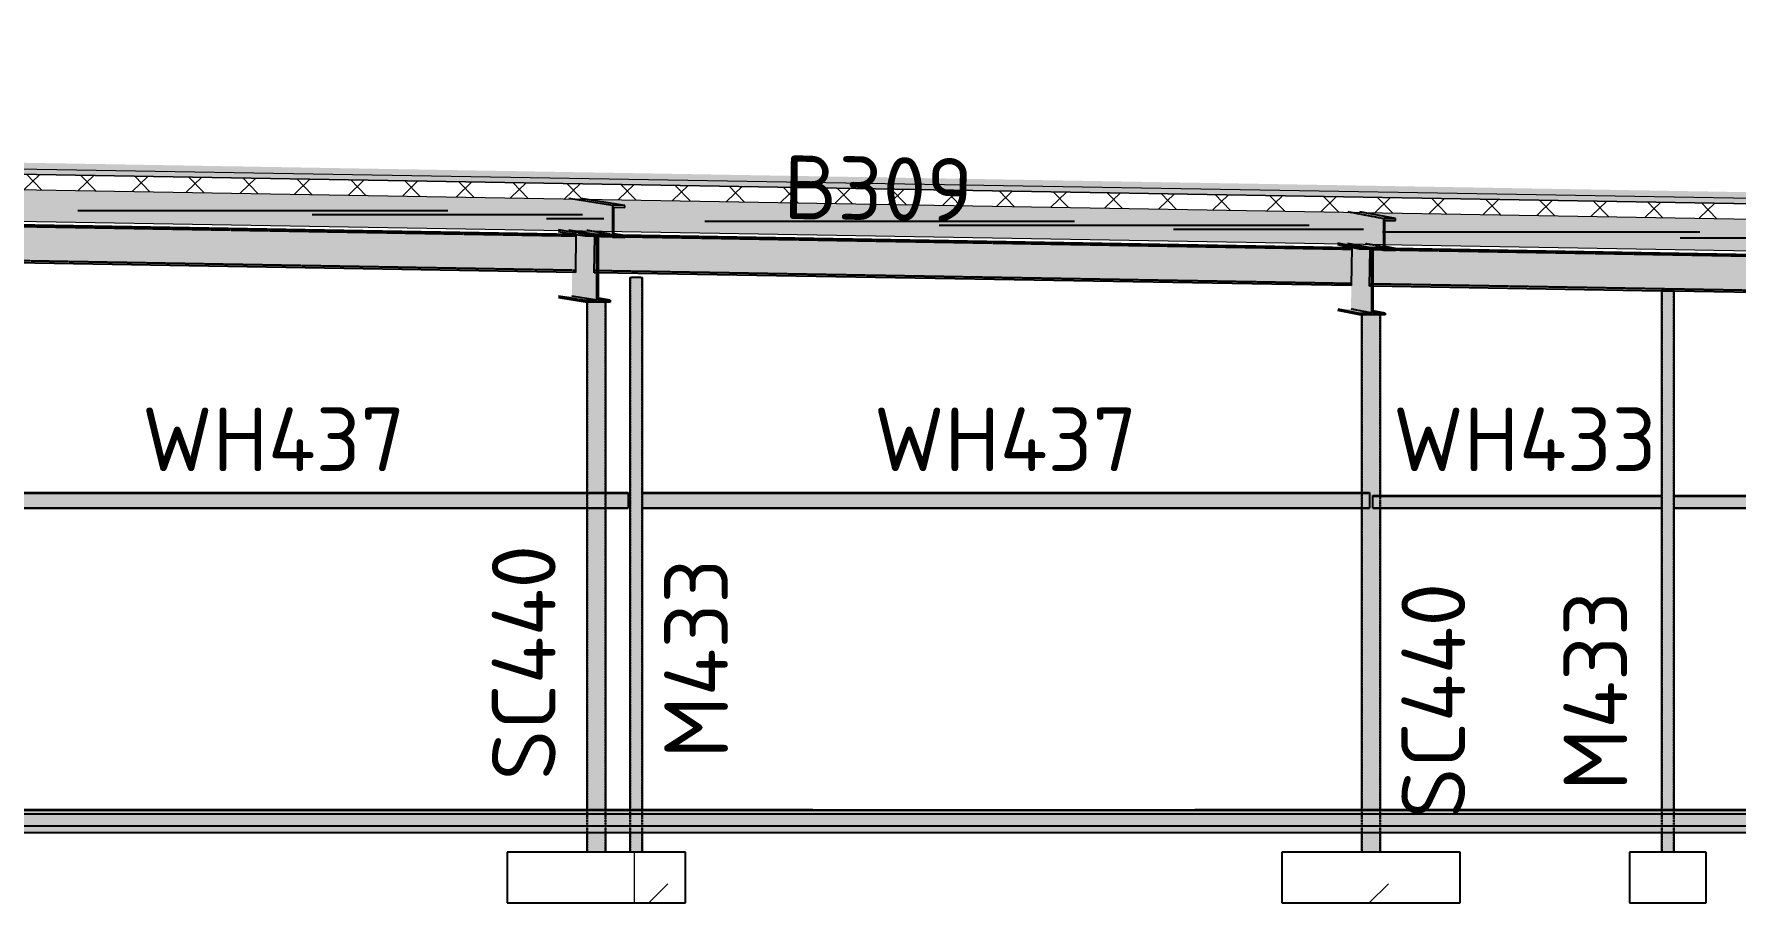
# Model space of a CAD drawing. Header units: millimetres. Extents: x 632 to 524205, y -3890 to 20851.
# Drawn here: x 484592 to 497954, y 4500 to 11326 of the extents above; entities that cross this region are included whole.
import ezdxf

# ---------------------------------------------------------------- set-up
doc = ezdxf.new("R2010")
doc.units = ezdxf.units.MM
for name, pattern in [('Dash', [7, 5, -2]), ('Hidden Double', [7, 5, -2]), ('Hidden Half', [3, 2, -1])]:
    doc.linetypes.add(name, pattern=pattern)
for name, color, linetype, lineweight in [('A-230-H-FLOOR', 190, 'Continuous', 13), ('A-230-M_FLOOR', 192, 'Continuous', 13), ('A-230-MH_FLOOR', 190, 'Hidden Double', 13), ('A-270-M_ROOF', 132, 'Continuous', 13), ('S-160-M_FOUND', 171, 'Continuous', 13), ('S-280-A_COLUMN', 171, 'Continuous', 18), ('S-280-A_STRUCT_FRAME', 2, 'Continuous', 18), ('S-280-M_COLUMN', 52, 'Continuous', 13), ('S-280-M_STRUCT_FRAME', 12, 'Continuous', 13), ('S-280-MH_COLUMN', 52, 'Hidden Half', 13), ('Z-230-A_LEVEL', 51, 'Continuous', 13)]:
    doc.layers.add(name, color=color, linetype=linetype, lineweight=lineweight)
doc.styles.add('ISOCPEUR_2', font='isocpeur.ttf', dxfattribs={"height": 500})
pattern_1 = [(45, (471304.7, 0), (-1414.214, 0), [750, -3000]), (45, (472304.7, 1000), (-1414.214, 0), [750, -3000]), (45, (473304.7, -300), (-1414.214, 0), [250, -2000]), (90, (473304.7, 500), (-500, 500), [500, -2000]), (315, (473304.7, 1000), (0, 2828.43), [500, -3000]), (0, (472304.7, 1000), (2000, 2000), [300, -1000]), (0, (469804.7, 2000), (2000, 2000), [300, -2000])]

# ---------------------------------------------------------------- blocks, each defined once
blk = doc.blocks.new('25021-APA-ZZ-ZZ-M3-AR-000001_V3_rvt-5-S6_501-SECTION 6B')
at = {"layer": 'A-270-M_ROOF', "lineweight": 5, "transparency": 33554432}
for color, points in [(9, [(-2298922, 9609), (-2299266, 9665), (-2396617, 11326), (-2396273, 11270), (-2300735, 9640)]), (10, [(-2298922, 9569), (-2299266, 9624), (-2396617, 11286), (-2396273, 11230), (-2300735, 9600)])]:
    blk.add_hatch(color=color, dxfattribs=at).paths.add_polyline_path(points)
at = {"layer": 'A-270-M_ROOF', "transparency": 33554432}
blk.add_hatch(color=9, dxfattribs=at).paths.add_polyline_path([(-2298922, 9569), (-2298922, 9609), (-2396272, 11270), (-2396272, 11230), (-2300735, 9600)])
at = {"layer": 'A-270-M_ROOF', "lineweight": 5}
h = blk.add_hatch(dxfattribs=at)
h.set_pattern_fill('FP_23', angle=135, style=0, pattern_type=2)
h.set_pattern_definition([(44.022, (-2350522.92, 5e-07), (-208.4804, 215.7219), []), (134.0225, (-2350522.92, 5e-07), (-215.7202, -208.4822), [])])
h.paths.add_polyline_path([(-2298922, 9449), (-2298922, 9569), (-2396272, 11230), (-2396272, 11110), (-2385919, 10933), (-2385919, 10938), (-2385823, 10936), (-2385792, 10931), (-2375342, 10753), (-2375342, 10757), (-2375247, 10756), (-2375216, 10751), (-2364766, 10572), (-2364766, 10577), (-2364671, 10575), (-2364640, 10570), (-2354190, 10392), (-2354190, 10396), (-2354095, 10395), (-2354063, 10390), (-2343614, 10211), (-2343614, 10216), (-2343518, 10214), (-2343487, 10209), (-2333037, 10031), (-2333037, 10036), (-2332942, 10034), (-2332911, 10029), (-2326920, 9927), (-2326920, 9931), (-2326826, 9930), (-2326797, 9925), (-2300735, 9480)])
at = {"layer": 'A-270-M_ROOF', "lineweight": 5, "transparency": 33554432}
h = blk.add_hatch(color=254, dxfattribs=at)
h.paths.add_polyline_path([(-2298922, 9199), (-2298922, 9449), (-2320900, 9824), (-2320688, 9772), (-2320688, 9757), (-2320772, 9757), (-2320772, 9571), (-2315326, 9478), (-2315326, 9727), (-2315235, 9726), (-2315076, 9674), (-2315076, 9659), (-2315159, 9659), (-2315159, 9476), (-2307126, 9339), (-2307126, 9585), (-2307035, 9584), (-2306876, 9532), (-2306876, 9517), (-2306959, 9517), (-2306959, 9336), (-2303074, 9269), (-2303074, 9511), (-2302983, 9510), (-2302733, 9457), (-2302733, 9442), (-2302817, 9442), (-2302816, 9265), (-2300735, 9229)])
h.paths.add_polyline_path([(-2320999, 9576), (-2320999, 9826), (-2326797, 9925), (-2326546, 9876), (-2326546, 9861), (-2326631, 9861), (-2326631, 9671), (-2321015, 9576)])
h.paths.add_polyline_path([(-2326998, 9678), (-2326998, 9682), (-2326920, 9682), (-2326920, 9927), (-2332911, 10029), (-2332598, 9978), (-2332598, 9963), (-2332685, 9963), (-2332685, 9775), (-2327193, 9681)])
h.paths.add_polyline_path([(-2333118, 9782), (-2333118, 9787), (-2333037, 9787), (-2333037, 10031), (-2343487, 10209), (-2343174, 10159), (-2343174, 10144), (-2343261, 10144), (-2343261, 9955), (-2333328, 9786)])
h.paths.add_polyline_path([(-2343694, 9962), (-2343694, 9967), (-2343614, 9967), (-2343614, 10211), (-2354063, 10390), (-2353750, 10339), (-2353750, 10324), (-2353837, 10324), (-2353837, 10136), (-2343898, 9966)])
h.paths.add_polyline_path([(-2354270, 10143), (-2354270, 10147), (-2354190, 10147), (-2354190, 10392), (-2364640, 10570), (-2364327, 10520), (-2364327, 10505), (-2364413, 10505), (-2364413, 10316), (-2354466, 10146)])
h.paths.add_polyline_path([(-2364846, 10323), (-2364846, 10328), (-2364766, 10328), (-2364766, 10572), (-2375216, 10751), (-2374903, 10700), (-2374903, 10685), (-2374990, 10685), (-2374990, 10496), (-2365032, 10327)])
h.paths.add_polyline_path([(-2375423, 10504), (-2375423, 10508), (-2375342, 10508), (-2375342, 10753), (-2385792, 10931), (-2385479, 10881), (-2385479, 10866), (-2385566, 10866), (-2385566, 10677), (-2375439, 10504)])
h.paths.add_polyline_path([(-2385975, 10684), (-2385975, 10688), (-2385919, 10688), (-2385919, 10933), (-2396272, 11110), (-2396272, 11096), (-2396055, 11061), (-2396055, 11046), (-2396142, 11046), (-2396142, 10857), (-2386193, 10688)])
at = {"layer": 'A-270-M_ROOF', "color": 253, "lineweight": 5}
for p, q in [((-2299265, 9615), (-2396272, 11270)), ((-2298922, 9569), (-2396272, 11230)), ((-2396272, 11230), (-2298922, 9569)), ((-2396272, 11110), (-2298976, 9450)), ((-2396272, 10860), (-2298976, 9199))]:
    blk.add_line(p, q, dxfattribs=at)
blk = doc.blocks.new('NRP_Framing-Steel-SHS - WH433 - 100x100x5_0SHS-4145556-S6_501-SECTION 6B')
at = {"layer": 'S-280-M_STRUCT_FRAME', "linetype": 'Dash', "lineweight": 25}
blk.add_hatch(color=256, dxfattribs=at).paths.add_polyline_path([(-2325636, 7600), (-2324459, 7600), (-2324459, 7700), (-2326726, 7700), (-2326726, 7600)])
at = {"layer": 'S-280-M_STRUCT_FRAME', "lineweight": 25}
for p, q in [((-2326726, 7600), (-2326726, 7700)), ((-2326726, 7700), (-2324459, 7700)), ((-2324459, 7700), (-2324459, 7600)), ((-2326726, 7600), (-2324459, 7600))]:
    blk.add_line(p, q, dxfattribs=at)
at = {"layer": 'S-280-M_STRUCT_FRAME', "linetype": 'Dash', "lineweight": 25}
for p, q in [((-2326726, 7695), (-2324459, 7695)), ((-2326726, 7605), (-2324459, 7605))]:
    blk.add_line(p, q, dxfattribs=at)
blk = doc.blocks.new('NRP_Framing-Steel-SHS - WH437 - 125x125x5_0SHS-4145524-S6_501-SECTION 6B')
at = {"layer": 'S-280-M_STRUCT_FRAME', "linetype": 'Dash', "lineweight": 25}
blk.add_hatch(color=256, dxfattribs=at).paths.add_polyline_path([(-2332640, 7600), (-2332572, 7600), (-2332572, 7725), (-2338073, 7725), (-2338073, 7600), (-2333418, 7600)])
at = {"layer": 'S-280-M_STRUCT_FRAME', "lineweight": 25}
for p, q in [((-2338073, 7600), (-2338073, 7725)), ((-2338073, 7725), (-2332572, 7725)), ((-2332572, 7725), (-2332572, 7600)), ((-2338073, 7600), (-2332572, 7600))]:
    blk.add_line(p, q, dxfattribs=at)
at = {"layer": 'S-280-M_STRUCT_FRAME', "linetype": 'Dash', "lineweight": 25}
for p, q in [((-2338073, 7720), (-2332572, 7720)), ((-2338073, 7605), (-2332572, 7605))]:
    blk.add_line(p, q, dxfattribs=at)
blk = doc.blocks.new('NRP_Framing-Steel-SHS - WH437 - 125x125x5_0SHS-4145559-S6_501-SECTION 6B')
at = {"layer": 'S-280-M_STRUCT_FRAME', "linetype": 'Dash', "lineweight": 25}
blk.add_hatch(color=256, dxfattribs=at).paths.add_polyline_path([(-2326752, 7600), (-2326752, 7725), (-2332458, 7725), (-2332458, 7600), (-2327193, 7600)])
at = {"layer": 'S-280-M_STRUCT_FRAME', "lineweight": 25}
for p, q in [((-2332458, 7600), (-2332458, 7725)), ((-2332458, 7725), (-2326752, 7725)), ((-2326752, 7725), (-2326752, 7600)), ((-2332458, 7600), (-2326752, 7600))]:
    blk.add_line(p, q, dxfattribs=at)
at = {"layer": 'S-280-M_STRUCT_FRAME', "linetype": 'Dash', "lineweight": 25}
for p, q in [((-2332458, 7720), (-2326752, 7720)), ((-2332458, 7605), (-2326752, 7605))]:
    blk.add_line(p, q, dxfattribs=at)
blk = doc.blocks.new('NRP_Framing-Steel-SHS - WH433 - 100x100x5_0SHS-4145682-S6_501-SECTION 6B')
at = {"layer": 'S-280-M_STRUCT_FRAME', "linetype": 'Dash', "lineweight": 25}
blk.add_hatch(color=256, dxfattribs=at).paths.add_polyline_path([(-2320967, 7600), (-2320855, 7600), (-2320855, 7700), (-2324358, 7700), (-2324358, 7600), (-2322524, 7600)])
at = {"layer": 'S-280-M_STRUCT_FRAME', "lineweight": 25}
for p, q in [((-2324358, 7600), (-2324358, 7700)), ((-2324358, 7700), (-2320855, 7700)), ((-2320855, 7700), (-2320855, 7600)), ((-2324358, 7600), (-2320855, 7600))]:
    blk.add_line(p, q, dxfattribs=at)
at = {"layer": 'S-280-M_STRUCT_FRAME', "linetype": 'Dash', "lineweight": 25}
for p, q in [((-2324358, 7695), (-2320855, 7695)), ((-2324358, 7605), (-2320855, 7605))]:
    blk.add_line(p, q, dxfattribs=at)
blk = doc.blocks.new('NRP_Framing-Steel-Purlin C - P946 - EC250-24-4009121-S6_501-SECTION 6B')
at = {"layer": 'S-280-M_STRUCT_FRAME', "color": 1, "lineweight": 25}
blk.add_line((-2332761, 9874), (-2333213, 9874), dxfattribs=at)
blk.add_line((-2332761, 9874), (-2333213, 9874), dxfattribs=at)
blk = doc.blocks.new('NRP_Framing-Steel-Purlin C - P946 - EC250-24-4009123-S6_501-SECTION 6B')
at = {"layer": 'S-280-M_STRUCT_FRAME', "color": 1, "lineweight": 25}
blk.add_line((-2333988, 9937), (-2336892, 9937), dxfattribs=at)
blk.add_line((-2333988, 9937), (-2336892, 9937), dxfattribs=at)
blk = doc.blocks.new('NRP_Framing-Steel-Purlin C - P946 - EC250-24-4001373-S6_501-SECTION 6B')
at = {"layer": 'S-280-M_STRUCT_FRAME', "color": 1, "lineweight": 25}
blk.add_line((-2321407, 9722), (-2324312, 9722), dxfattribs=at)
blk.add_line((-2321407, 9722), (-2324312, 9722), dxfattribs=at)
blk = doc.blocks.new('NRP_Framing-Steel-Purlin Z - P914 - EZ250-15-4003919-S6_501-SECTION 6B')
at = {"layer": 'S-280-M_STRUCT_FRAME', "color": 150, "lineweight": 25}
blk.add_line((-2329066, 9853), (-2331970, 9853), dxfattribs=at)
blk = doc.blocks.new('NRP_Framing-Steel-Purlin C - P946 - EC250-24-4004702-S6_501-SECTION 6B')
at = {"layer": 'S-280-M_STRUCT_FRAME', "color": 1, "lineweight": 25}
blk.add_line((-2327226, 9821), (-2330130, 9821), dxfattribs=at)
blk.add_line((-2327226, 9821), (-2330130, 9821), dxfattribs=at)
blk = doc.blocks.new('NRP_Framing-Steel-Purlin C - P946 - EC250-24-4004698-S6_501-SECTION 6B')
at = {"layer": 'S-280-M_STRUCT_FRAME', "color": 1, "lineweight": 25}
blk.add_line((-2326797, 9790), (-2328289, 9790), dxfattribs=at)
blk.add_line((-2326797, 9790), (-2328289, 9790), dxfattribs=at)
blk = doc.blocks.new('NRP_Column-Steel-SHS - SC440 - 150x150x5_0SHS-3895939-S6_501-SECTION 6B')
at = {"layer": 'S-280-MH_COLUMN', "lineweight": 25}
for p, q in [((-2332891, 7725), (-2332891, 9223)), ((-2332751, 9223), (-2332751, 7725)), ((-2332891, 7599), (-2332891, 7725)), ((-2332751, 7725), (-2332751, 7599)), ((-2332891, 5235), (-2332891, 7599)), ((-2332751, 7599), (-2332751, 5235)), ((-2332891, 5050), (-2332891, 5235)), ((-2332751, 5235), (-2332751, 5050)), ((-2332891, 4900), (-2332891, 5050)), ((-2332751, 5050), (-2332751, 4900))]:
    blk.add_line(p, q, dxfattribs=at)
blk = doc.blocks.new('NRP_Column-Steel-SHS - SC440 - 150x150x5_0SHS-4146195-S6_501-SECTION 6B')
at = {"layer": 'S-280-MH_COLUMN', "lineweight": 25}
for p, q in [((-2326809, 7725), (-2326809, 9120)), ((-2326669, 9120), (-2326669, 7700)), ((-2326809, 7599), (-2326809, 7725)), ((-2326669, 7700), (-2326669, 7599)), ((-2326809, 5235), (-2326809, 7599)), ((-2326669, 7599), (-2326669, 5235)), ((-2326809, 5050), (-2326809, 5235)), ((-2326669, 5235), (-2326669, 5050)), ((-2326809, 4900), (-2326809, 5050)), ((-2326669, 5050), (-2326669, 4900))]:
    blk.add_line(p, q, dxfattribs=at)
blk = doc.blocks.new('NRP_Framing-Steel-PFC - OR308 - 250PFC-4004673-S6_501-SECTION 6B')
at = {"layer": 'S-280-M_STRUCT_FRAME', "linetype": 'Dash', "lineweight": 25}
for points in [[(-2332598, 9978), (-2332942, 10034), (-2333037, 10036), (-2332693, 9980)], [(-2332693, 9730), (-2332693, 9980), (-2333037, 10036), (-2333037, 9785), (-2332741, 9737)], [(-2332598, 9728), (-2332598, 9743), (-2332685, 9745), (-2332685, 9965), (-2332598, 9963), (-2332598, 9978), (-2332693, 9980), (-2332693, 9730), (-2332640, 9729)], [(-2332598, 9743), (-2332685, 9757), (-2332685, 9745), (-2332640, 9744)]]:
    blk.add_hatch(color=256, dxfattribs=at).paths.add_polyline_path(points)
at = {"layer": 'S-280-M_STRUCT_FRAME', "lineweight": 25}
for p, q in [((-2333037, 10036), (-2332693, 9980)), ((-2332598, 9978), (-2332942, 10034)), ((-2332598, 9978), (-2332693, 9980)), ((-2332693, 9980), (-2332693, 9730)), ((-2332685, 9745), (-2332685, 9965)), ((-2332685, 9965), (-2332598, 9963)), ((-2332598, 9963), (-2332598, 9978)), ((-2332856, 9756), (-2333037, 9785)), ((-2332598, 9743), (-2332685, 9757)), ((-2332693, 9730), (-2332838, 9753)), ((-2332693, 9730), (-2332598, 9728)), ((-2332598, 9743), (-2332685, 9745)), ((-2332598, 9728), (-2332598, 9743))]:
    blk.add_line(p, q, dxfattribs=at)
at = {"layer": 'S-280-M_STRUCT_FRAME', "linetype": 'Dash', "lineweight": 25}
blk.add_line((-2332838, 9753), (-2332856, 9756), dxfattribs=at)
blk = doc.blocks.new('NRP_Framing-Steel-PFC - B309 - 300PFC-V75-S6_501-SECTION 6B')
at = {"layer": 'S-280-M_STRUCT_FRAME', "linetype": 'Dash', "lineweight": 25}
h = blk.add_hatch(color=256, dxfattribs=at)
h.paths.add_polyline_path([(-2332986, 9453), (-2332981, 9753), (-2343206, 9929), (-2343174, 9924), (-2343174, 9909), (-2343269, 9910), (-2343317, 9918), (-2343382, 9918), (-2343382, 9632), (-2333029, 9454)])
h.paths.add_polyline_path([(-2343407, 9632), (-2343409, 9910), (-2343413, 9632)])
at = {"layer": 'S-280-M_STRUCT_FRAME', "lineweight": 25}
for p, q in [((-2343413, 9632), (-2343408, 9918)), ((-2343206, 9929), (-2332981, 9753)), ((-2343407, 9632), (-2343413, 9632)), ((-2338075, 9541), (-2343382, 9632)), ((-2332981, 9753), (-2332986, 9453)), ((-2332986, 9453), (-2338073, 9541))]:
    blk.add_line(p, q, dxfattribs=at)
at = {"layer": 'S-280-M_STRUCT_FRAME', "linetype": 'Dash', "lineweight": 25}
for p, q in [((-2343382, 9916), (-2343409, 9916)), ((-2343408, 9918), (-2343408, 9932)), ((-2343408, 9932), (-2343206, 9929)), ((-2343294, 9914), (-2343382, 9916)), ((-2343174, 9912), (-2343294, 9914)), ((-2332981, 9737), (-2343174, 9912)), ((-2343407, 9648), (-2343413, 9648)), ((-2343382, 9648), (-2343407, 9648)), ((-2343382, 9632), (-2343407, 9632)), ((-2332986, 9469), (-2343382, 9648)), ((-2338074, 9541), (-2338075, 9541))]:
    blk.add_line(p, q, dxfattribs=at)
blk = doc.blocks.new('NRP_Framing-Steel-PFC - B309 - 300PFC-3907521-S6_501-SECTION 6B')
at = {"layer": 'S-280-M_STRUCT_FRAME', "linetype": 'Dash', "lineweight": 25}
h = blk.add_hatch(color=256, dxfattribs=at)
h.paths.add_polyline_path([(-2326894, 9349), (-2326889, 9649), (-2332607, 9745), (-2332598, 9743), (-2332598, 9728), (-2332693, 9730), (-2332741, 9737), (-2332806, 9737), (-2332806, 9450), (-2326911, 9349)])
h.paths.add_polyline_path([(-2332831, 9451), (-2332833, 9730), (-2332837, 9451)])
at = {"layer": 'S-280-M_STRUCT_FRAME', "lineweight": 25}
for p, q in [((-2332837, 9451), (-2332833, 9737)), ((-2332622, 9747), (-2326889, 9649)), ((-2326889, 9649), (-2326894, 9349)), ((-2332831, 9451), (-2332837, 9451)), ((-2326894, 9349), (-2332806, 9450))]:
    blk.add_line(p, q, dxfattribs=at)
at = {"layer": 'S-280-M_STRUCT_FRAME', "linetype": 'Dash', "lineweight": 25}
for p, q in [((-2332833, 9737), (-2332832, 9751)), ((-2332806, 9734), (-2332833, 9735)), ((-2332832, 9751), (-2332623, 9747)), ((-2332711, 9733), (-2332806, 9734)), ((-2332598, 9731), (-2332711, 9733)), ((-2326889, 9633), (-2332598, 9731)), ((-2332831, 9467), (-2332837, 9467)), ((-2332806, 9466), (-2332831, 9467)), ((-2332806, 9450), (-2332831, 9451)), ((-2326894, 9365), (-2332806, 9466))]:
    blk.add_line(p, q, dxfattribs=at)
blk = doc.blocks.new('NRP_Framing-Steel-PFC - B309 - 300PFC-3900300-S6_501-SECTION 6B')
at = {"layer": 'S-280-M_STRUCT_FRAME', "linetype": 'Dash', "lineweight": 25}
h = blk.add_hatch(color=256, dxfattribs=at)
h.paths.add_polyline_path([(-2320999, 9248), (-2320994, 9548), (-2326546, 9641), (-2326546, 9626), (-2326639, 9627), (-2326639, 9627), (-2326688, 9636), (-2326724, 9636), (-2326724, 9346), (-2324459, 9307), (-2324457, 9312), (-2324359, 9312), (-2324359, 9305), (-2321065, 9249)])
h.paths.add_polyline_path([(-2326747, 9346), (-2326747, 9627), (-2326752, 9346)])
at = {"layer": 'S-280-M_STRUCT_FRAME', "lineweight": 25}
for p, q in [((-2326752, 9346), (-2326747, 9634)), ((-2326558, 9643), (-2320994, 9548)), ((-2320994, 9548), (-2320999, 9248)), ((-2326747, 9346), (-2326752, 9346)), ((-2324459, 9307), (-2326724, 9346)), ((-2320999, 9248), (-2324359, 9305))]:
    blk.add_line(p, q, dxfattribs=at)
at = {"layer": 'S-280-M_STRUCT_FRAME', "linetype": 'Dash', "lineweight": 25}
for p, q in [((-2326747, 9634), (-2326747, 9646)), ((-2326747, 9646), (-2326558, 9643)), ((-2326724, 9630), (-2326747, 9630)), ((-2326648, 9629), (-2326724, 9630)), ((-2326546, 9627), (-2326647, 9629)), ((-2320994, 9532), (-2326546, 9627)), ((-2326747, 9362), (-2326752, 9362)), ((-2326724, 9362), (-2326747, 9362)), ((-2320999, 9264), (-2326724, 9362)), ((-2326724, 9346), (-2326747, 9346)), ((-2324359, 9305), (-2324459, 9307))]:
    blk.add_line(p, q, dxfattribs=at)
blk = doc.blocks.new('NRP_Column-Steel-SHS - M433 - 100x100x5_0SHS-3910236-S6_501-SECTION 6B')
at = {"layer": 'S-280-MH_COLUMN', "lineweight": 25}
for p, q in [((-2332554, 5235), (-2332554, 9412)), ((-2332464, 9412), (-2332464, 5235)), ((-2332554, 5050), (-2332554, 5235)), ((-2332464, 5235), (-2332464, 5050)), ((-2332554, 4900), (-2332554, 5050)), ((-2332464, 5050), (-2332464, 4900))]:
    blk.add_line(p, q, dxfattribs=at)
blk = doc.blocks.new('NRP_Column-Steel-SHS - M433 - 100x100x5_0SHS-3910260-S6_501-SECTION 6B')
at = {"layer": 'S-280-MH_COLUMN', "lineweight": 25}
for p, q in [((-2324454, 5235), (-2324454, 9312)), ((-2324364, 9312), (-2324364, 5235)), ((-2324454, 5050), (-2324454, 5235)), ((-2324364, 5235), (-2324364, 5050)), ((-2324454, 4900), (-2324454, 5050)), ((-2324364, 5050), (-2324364, 4900))]:
    blk.add_line(p, q, dxfattribs=at)
blk = doc.blocks.new('NRP_Framing-Steel-Purlin C - P946 - EC250-24-4009122-S6_501-SECTION 6B')
at = {"layer": 'S-280-M_STRUCT_FRAME', "color": 1, "lineweight": 25}
blk.add_line((-2332943, 9905), (-2335052, 9905), dxfattribs=at)
blk.add_line((-2332943, 9905), (-2335052, 9905), dxfattribs=at)
at = {"layer": 'S-280-M_STRUCT_FRAME', "color": 1, "linetype": 'Dash', "lineweight": 25}
blk.add_line((-2332929, 9905), (-2332943, 9905), dxfattribs=at)
blk.add_line((-2332929, 9905), (-2332943, 9905), dxfattribs=at)
blk = doc.blocks.new('NRP_Framing-Steel-Purlin Z - P914 - EZ250-15-4145933-S6_501-SECTION 6B')
at = {"layer": 'S-280-M_STRUCT_FRAME', "color": 150, "linetype": 'Dash', "lineweight": 25}
blk.add_line((-2326631, 9769), (-2326649, 9769), dxfattribs=at)
at = {"layer": 'S-280-M_STRUCT_FRAME', "color": 150, "lineweight": 25}
blk.add_line((-2324158, 9769), (-2326631, 9769), dxfattribs=at)

msp = doc.modelspace()

# ---------------------------------------------------------------- hatches: boundary and pattern name
at = {"layer": 'A-230-H-FLOOR'}
h = msp.add_hatch(dxfattribs=at)
h.set_pattern_fill('FP_25', color=256, style=0, pattern_type=2)
h.set_pattern_definition([(50, (471304.7, 0), (728.7365, -63.756), [76.2, -838.2]), (355, (471304.7, 0), (-140.972, 764.228), [60.96, -670.56]), (100.451, (471365.4, -5.3), (587.77, 700.467), [64.76, -712.36]), (46.184, (471304.7, 203.2), (1084.316, -168.171), [114.3, -1257.3]), (96.636, (471395, 189.2), (949.61, 989.71), [97.14, -1068.54]), (351.184, (471304.7, 203.2), (949.62, 989.701), [91.44, -1005.84]), (21, (471406.3, 152.4), (606.458, -409.0606), [76.2, -838.2]), (326, (471406.3, 152.4), (247.208, 736.753), [60.96, -670.56]), (71.451, (471456.8, 118.3), (853.668, 327.6855), [64.76, -712.36]), (37.5, (471304.68, 0), (12.3547, 338.2201), [6.706, -655.726, 6.706, -674.014, -673.1]), (37.5, (471304.68, 0), (12.3547, 338.2201), [-1343.152, 6.706, -666.394]), (7.5, (471304.68, 0), (267.2789, 400.7221), [6.706, -381.406, 6.706, -640.486, -256.54]), (7.5, (471304.68, 0), (267.2789, 400.7221), [-1035.304, 6.706, -249.834]), (327.5, (471078.1, 0), (542.3633, -22.9153), [6.706, -247.294, 6.706, -785.774, -1051.56]), (327.5, (471078.1, 0), (542.3633, -22.9153), [-1046.48, 6.706, -1044.854]), (317.5, (470976.5, 0), (592.517, 101.707), [6.706, -323.494, 6.706, -519.582, -746.76]), (317.5, (470976.5, 0), (592.517, 101.707), [-856.488, 6.706, -740.054])])
h.paths.add_polyline_path([(518394, 5050), (519275, 5052), (519368, 5054), (519581, 5054), (524205, 5074), (524205, 5194), (518394, 5170), (514167, 5170), (512847, 5227), (435999, 5227), (425500, 5233), (425478, 5230), (424600, 5214), (424600, 5094), (425500, 5113), (437051, 5107), (512847, 5107), (514167, 5050), (517980, 5050)])
at = {"layer": 'A-230-H-FLOOR', "lineweight": 5}
msp.add_hatch(color=256, dxfattribs=at).paths.add_polyline_path([(443276, 5227), (512847, 5227), (512847, 5232), (510489, 5232), (510489, 5235), (493706, 5235), (493706, 5232), (490706, 5232), (490706, 5235), (474667, 5235), (474667, 5232), (471667, 5232), (471667, 5235), (454912, 5235), (454912, 5232), (453212, 5232), (453212, 5235), (428272, 5233), (437051, 5227)])
at = {"layer": 'A-230-M_FLOOR', "lineweight": 5}
h = msp.add_hatch(color=256, dxfattribs=at)
h.paths.add_polyline_path([(493079, 5050), (514167, 5050), (512847, 5107), (435999, 5107), (425496, 5112), (425496, 5050), (489966, 5050)])
h.paths.add_polyline_path([(514347, 5170), (519070, 5170), (519070, 5200), (513655, 5200), (514167, 5178)])
at = {"layer": 'S-160-M_FOUND'}
h = msp.add_hatch(dxfattribs=at)
h.set_pattern_fill('FP_24', color=256, style=0, pattern_type=2)
h.set_pattern_definition(pattern_1)
h.paths.add_polyline_path([(488306, 4500), (489706, 4500), (489706, 4900), (488306, 4900)])
h = msp.add_hatch(dxfattribs=at)
h.set_pattern_fill('FP_24', color=256, style=0, pattern_type=2)
h.set_pattern_definition(pattern_1)
h.paths.add_polyline_path([(495788, 4500), (495788, 4900), (494388, 4900), (494388, 4500)])
h = msp.add_hatch(dxfattribs=at)
h.set_pattern_fill('FP_24', color=256, style=0, pattern_type=2)
h.set_pattern_definition(pattern_1)
h.paths.add_polyline_path([(497719, 4500), (497719, 4900), (497119, 4900), (497119, 4500)])
at = {"layer": 'S-280-M_COLUMN', "lineweight": 5}
h = msp.add_hatch(color=256, dxfattribs=at)
h.paths.add_polyline_path([(489269, 4900), (489282, 4900), (489281, 5050), (489269, 5050)])
h.paths.add_polyline_path([(489275, 5235), (489282, 5235), (489282, 9412), (489269, 9412), (489271, 5235), (489275, 5235)])
h = msp.add_hatch(color=256, dxfattribs=at)
h.paths.add_polyline_path([(489357, 4900), (489357, 5050), (489282, 5050), (489282, 4900)])
h.paths.add_polyline_path([(489282, 5235), (489357, 5235), (489357, 9412), (489282, 9412), (489282, 5399)])
h = msp.add_hatch(color=256, dxfattribs=at)
h.paths.add_polyline_path([(489367, 4900), (489369, 4900), (489367, 5050), (489357, 5050), (489357, 4900), (489363, 4900)])
h.paths.add_polyline_path([(489363, 5235), (489369, 5235), (489367, 9412), (489357, 9412), (489357, 5235), (489362, 5235)])
h = msp.add_hatch(color=256, dxfattribs=at)
h.paths.add_polyline_path([(488931, 4900), (488944, 4900), (488944, 5050), (488931, 5050)])
h.paths.add_polyline_path([(488937, 5235), (488944, 5235), (488944, 7600), (488931, 7599), (488933, 5235)])
h.paths.add_polyline_path([(488938, 7725), (488944, 7725), (488944, 9223), (488931, 9223), (488933, 7725), (488935, 7725)])
h = msp.add_hatch(color=256, dxfattribs=at)
h.paths.add_polyline_path([(489069, 4900), (489069, 5050), (488944, 5050), (488944, 4900)])
h.paths.add_polyline_path([(488944, 5235), (489069, 5235), (489069, 7600), (488944, 7599), (488944, 5399)])
h.paths.add_polyline_path([(488944, 7725), (489069, 7725), (489069, 9223), (488944, 9223), (488944, 8700)])
h = msp.add_hatch(color=256, dxfattribs=at)
h.paths.add_polyline_path([(489080, 4900), (489081, 4900), (489080, 5050), (489069, 5050), (489069, 4900), (489075, 4900)])
h.paths.add_polyline_path([(489081, 5235), (489081, 5235), (489080, 7600), (489069, 7599), (489069, 5235), (489080, 5235)])
h.paths.add_polyline_path([(489075, 7725), (489081, 7725), (489080, 9223), (489069, 9223), (489071, 7725)])
h = msp.add_hatch(color=256, dxfattribs=at)
h.paths.add_polyline_path([(497375, 4900), (497382, 4900), (497381, 5050), (497369, 5050), (497371, 4900)])
h.paths.add_polyline_path([(497382, 5235), (497382, 9312), (497369, 9312), (497371, 5235), (497381, 5235)])
h = msp.add_hatch(color=256, dxfattribs=at)
h.paths.add_polyline_path([(497382, 4900), (497457, 4900), (497457, 5050), (497382, 5050)])
h.paths.add_polyline_path([(497382, 5235), (497457, 5235), (497457, 9312), (497382, 9312), (497382, 7599)])
h = msp.add_hatch(color=256, dxfattribs=at)
h.paths.add_polyline_path([(497469, 4900), (497467, 5050), (497457, 5050), (497457, 4900), (497467, 4900)])
h.paths.add_polyline_path([(497457, 5235), (497469, 5235), (497467, 9312), (497457, 9312), (497457, 7599)])
h = msp.add_hatch(color=256, dxfattribs=at)
h.paths.add_polyline_path([(495015, 4900), (495026, 4900), (495026, 5050), (495013, 5050), (495013, 4900)])
h.paths.add_polyline_path([(495015, 5235), (495026, 5235), (495026, 7600), (495013, 7599), (495015, 5235)])
h.paths.add_polyline_path([(495020, 7725), (495026, 7725), (495026, 9120), (495013, 9120), (495015, 7725), (495017, 7725)])
h = msp.add_hatch(color=256, dxfattribs=at)
h.paths.add_polyline_path([(495026, 4900), (495151, 4900), (495151, 5050), (495026, 5050)])
h.paths.add_polyline_path([(495026, 5235), (495151, 5235), (495151, 7600), (495102, 7600), (495102, 7700), (495151, 7700), (495151, 9120), (495026, 9120), (495026, 7725), (495075, 7725), (495075, 7600), (495026, 7599)])
h = msp.add_hatch(color=256, dxfattribs=at)
h.paths.add_polyline_path([(495162, 4900), (495163, 4900), (495162, 5050), (495151, 5050), (495151, 4900), (495157, 4900)])
h.paths.add_polyline_path([(495161, 5235), (495163, 5235), (495162, 7600), (495151, 7599), (495151, 5235), (495157, 5235)])
h.paths.add_polyline_path([(495151, 7700), (495163, 7700), (495162, 9120), (495151, 9120), (495151, 8700)])
at = {"layer": 'S-280-M_STRUCT_FRAME', "lineweight": 5}
for points in [[(495282, 9876), (495002, 9930), (494908, 9931), (495188, 9877)], [(495188, 9627), (495188, 9877), (494908, 9931), (494908, 9681), (495072, 9650)], [(488918, 9753), (488990, 9753), (488790, 9785), (488710, 9787), (488885, 9758)], [(488918, 9737), (488918, 9753), (488710, 9786), (488710, 9771), (488817, 9754), (488847, 9753), (488847, 9749), (488918, 9737), (488918, 9737)], [(489012, 9235), (489012, 9737), (488997, 9737), (488997, 9451), (488990, 9451), (488995, 9737), (488906, 9739), (488847, 9749), (488842, 9453), (488815, 9453), (488815, 9267), (488920, 9250)], [(494999, 9636), (494999, 9650), (494829, 9682), (494829, 9669), (494938, 9648)], [(495072, 9650), (494908, 9681), (494835, 9681), (495001, 9650)], [(495282, 9641), (495197, 9657), (495197, 9642)], [(488918, 9235), (489012, 9235), (488809, 9267), (488710, 9268), (488826, 9250)], [(488918, 9219), (488918, 9235), (488710, 9268), (488710, 9253), (488918, 9219), (488918, 9219)], [(489116, 9235), (489022, 9250), (489022, 9235)], [(494999, 9121), (494999, 9134), (494829, 9166), (494829, 9153), (494930, 9134)], [(495001, 9134), (495095, 9134), (494933, 9165), (494837, 9165), (494999, 9134)], [(495104, 9134), (495200, 9134), (495104, 9152)]]:
    msp.add_hatch(color=256, dxfattribs=at).paths.add_polyline_path(points)
at = {"layer": 'S-280-M_STRUCT_FRAME'}
msp.add_hatch(color=256, dxfattribs=at).paths.add_polyline_path([(495282, 9626), (495282, 9641), (495197, 9642), (495197, 9862), (495282, 9861), (495282, 9876), (495188, 9877), (495188, 9627)])
at = {"layer": 'S-280-M_STRUCT_FRAME', "lineweight": 5}
h = msp.add_hatch(color=256, dxfattribs=at)
h.paths.add_polyline_path([(489116, 9219), (489116, 9235), (489022, 9235), (489022, 9737), (489087, 9737), (488990, 9753), (488918, 9753), (488918, 9737), (489012, 9737), (489012, 9235), (488918, 9235), (488918, 9219), (488931, 9221), (488933, 9223), (489081, 9223), (489081, 9219)])
h.paths.add_polyline_path([(488918, 9219), (488918, 9219), (488918, 9223)])
h.paths.add_polyline_path([(488918, 9737), (488918, 9737), (488918, 9743)])
h = msp.add_hatch(color=256, dxfattribs=at)
h.paths.add_polyline_path([(495095, 9134), (495095, 9636), (494999, 9636), (494938, 9648), (494933, 9250), (494933, 9165), (495095, 9134)])
h.paths.add_polyline_path([(495081, 9346), (495076, 9346), (495081, 9596)])
h = msp.add_hatch(color=256, dxfattribs=at)
h.paths.add_polyline_path([(495200, 9121), (495200, 9134), (495104, 9134), (495104, 9636), (495140, 9636), (495072, 9650), (494999, 9650), (494999, 9636), (495095, 9636), (495095, 9134), (494999, 9134), (494999, 9121), (495095, 9121)])
h.paths.add_polyline_path([(495188, 9636), (495188, 9636), (495188, 9641)])

# ---------------------------------------------------------------- linework, layer by layer
at = {"layer": 'A-230-M_FLOOR', "lineweight": 25}
for p, q in [((512847, 5227), (435999, 5227)), ((474667, 5235), (490706, 5235)), ((490706, 5235), (490706, 5232)), ((490706, 5232), (493706, 5232)), ((493706, 5235), (510489, 5235)), ((493706, 5232), (493706, 5235)), ((435999, 5107), (512847, 5107)), ((514165, 5050), (425496, 5050))]:
    msp.add_line(p, q, dxfattribs=at)
at = {"layer": 'A-230-MH_FLOOR', "lineweight": 25}
msp.add_line((425211, 5200), (513473, 5200), dxfattribs=at)
at = {"layer": 'S-160-M_FOUND', "lineweight": 25}
for p, q in [((489706, 4900), (488306, 4900)), ((488306, 4900), (488306, 4500)), ((489706, 4500), (489706, 4900)), ((495788, 4900), (494388, 4900)), ((494388, 4900), (494388, 4500)), ((495788, 4500), (495788, 4900)), ((497719, 4900), (497119, 4900)), ((497119, 4900), (497119, 4500)), ((497719, 4500), (497719, 4900)), ((488306, 4500), (489706, 4500)), ((494388, 4500), (495788, 4500)), ((497119, 4500), (497719, 4500))]:
    msp.add_line(p, q, dxfattribs=at)
at = {"layer": 'S-280-M_COLUMN', "lineweight": 25}
for p, q in [((489269, 9412), (489269, 5235)), ((489269, 9412), (489282, 9412)), ((489357, 9412), (489282, 9412)), ((489357, 9412), (489369, 9412)), ((489369, 5235), (489369, 9412)), ((488931, 9223), (488931, 7725)), ((488931, 9223), (488944, 9223)), ((489069, 9223), (488944, 9223)), ((489069, 9223), (489081, 9223)), ((489081, 7725), (489081, 9223)), ((497369, 9312), (497369, 5235)), ((497369, 9312), (497382, 9312)), ((497457, 9312), (497382, 9312)), ((497457, 9312), (497469, 9312)), ((497469, 5235), (497469, 9312)), ((495013, 9120), (495013, 7725)), ((495013, 9120), (495026, 9120)), ((495151, 9120), (495026, 9120)), ((495151, 9120), (495163, 9120)), ((495163, 7700), (495163, 9120)), ((488931, 7599), (488931, 5235)), ((489081, 5235), (489081, 7599)), ((495013, 7599), (495013, 5235)), ((495163, 5235), (495163, 7599)), ((488931, 5050), (488931, 4900)), ((489081, 4900), (489081, 5050)), ((489269, 5050), (489269, 4900)), ((489369, 4900), (489369, 5050)), ((495013, 5050), (495013, 4900)), ((495163, 4900), (495163, 5050)), ((497369, 5050), (497369, 4900)), ((497469, 4900), (497469, 5050))]:
    msp.add_line(p, q, dxfattribs=at)
at = {"layer": 'S-280-M_STRUCT_FRAME', "linetype": 'Dash', "lineweight": 25}
for p, q in [((494908, 9931), (495188, 9877)), ((488918, 9753), (488785, 9775)), ((489116, 9753), (488931, 9783)), ((495188, 9877), (495188, 9627)), ((488847, 9749), (488817, 9754)), ((488918, 9753), (489116, 9753)), ((489116, 9737), (489087, 9737)), ((489116, 9753), (489116, 9737)), ((494938, 9648), (494934, 9649)), ((495200, 9650), (495046, 9679)), ((495072, 9650), (495200, 9650)), ((495095, 9134), (495095, 9636)), ((495200, 9636), (495140, 9636)), ((495188, 9627), (495143, 9636)), ((495200, 9650), (495200, 9636)), ((488826, 9250), (488918, 9235)), ((488918, 9235), (489012, 9235)), ((489022, 9235), (489066, 9235)), ((489081, 9219), (488933, 9219)), ((495095, 9134), (494933, 9165)), ((494999, 9134), (495095, 9134))]:
    msp.add_line(p, q, dxfattribs=at)
at = {"layer": 'S-280-M_STRUCT_FRAME', "lineweight": 25}
for p, q in [((495282, 9876), (495001, 9930)), ((488785, 9775), (488710, 9787)), ((488816, 9754), (488710, 9771)), ((495282, 9876), (495188, 9877)), ((495197, 9642), (495197, 9862)), ((495197, 9862), (495282, 9861)), ((495282, 9861), (495282, 9876)), ((488918, 9737), (488847, 9749)), ((488918, 9737), (488918, 9753)), ((489012, 9737), (488918, 9737)), ((489012, 9235), (489012, 9737)), ((489022, 9737), (489022, 9235)), ((489087, 9737), (489022, 9737)), ((494999, 9650), (494829, 9682)), ((494934, 9649), (494829, 9669)), ((495143, 9636), (494908, 9681)), ((494999, 9636), (494938, 9648)), ((494999, 9650), (495072, 9650)), ((494999, 9636), (494999, 9650)), ((495095, 9636), (494999, 9636)), ((495104, 9636), (495104, 9134)), ((495140, 9636), (495104, 9636)), ((495188, 9627), (495282, 9626)), ((495282, 9641), (495197, 9657)), ((495282, 9641), (495197, 9642)), ((495282, 9626), (495282, 9641)), ((488710, 9268), (488826, 9250)), ((488918, 9219), (488710, 9253)), ((489012, 9235), (488815, 9267)), ((488918, 9219), (488918, 9235)), ((489116, 9235), (489023, 9250)), ((489066, 9235), (489116, 9235)), ((489116, 9235), (489116, 9219)), ((488933, 9219), (488918, 9219)), ((489116, 9219), (489081, 9219)), ((494829, 9167), (494999, 9134)), ((494999, 9121), (494829, 9153)), ((494999, 9121), (494999, 9134)), ((495200, 9121), (494999, 9121)), ((495200, 9134), (495104, 9152)), ((495104, 9134), (495200, 9134)), ((495200, 9134), (495200, 9121))]:
    msp.add_line(p, q, dxfattribs=at)
at = {"layer": 'S-280-MH_COLUMN', "lineweight": 25}
for p, q in [((488931, 7725), (488931, 7599)), ((489081, 7599), (489081, 7725)), ((495013, 7725), (495013, 7599)), ((495163, 7599), (495163, 7700)), ((488931, 5235), (488931, 5050)), ((489081, 5050), (489081, 5235)), ((489269, 5235), (489269, 5050)), ((489369, 5050), (489369, 5235)), ((495013, 5235), (495013, 5050)), ((495163, 5050), (495163, 5235)), ((497369, 5235), (497369, 5050)), ((497469, 5050), (497469, 5235))]:
    msp.add_line(p, q, dxfattribs=at)
at = {"layer": 'Z-230-A_LEVEL'}
msp.add_line((419485, 5200), (523191, 5200), dxfattribs=at)

# ---------------------------------------------------------------- block references
at = {"color": 10, "lineweight": 5}
msp.add_blockref('25021-APA-ZZ-ZZ-M3-AR-000001_V3_rvt-5-S6_501-SECTION 6B', (2821828, 0), dxfattribs=at)
at = {"layer": 'S-280-M_STRUCT_FRAME', "linetype": 'Dash', "lineweight": 25}
for name in ['NRP_Framing-Steel-PFC - OR308 - 250PFC-4004673-S6_501-SECTION 6B', 'NRP_Framing-Steel-PFC - B309 - 300PFC-V75-S6_501-SECTION 6B', 'NRP_Framing-Steel-PFC - B309 - 300PFC-3907521-S6_501-SECTION 6B', 'NRP_Framing-Steel-PFC - B309 - 300PFC-3900300-S6_501-SECTION 6B']:
    msp.add_blockref(name, (2821828, 0), dxfattribs=at)
at = {"layer": 'S-280-M_STRUCT_FRAME', "color": 1, "lineweight": 25}
for name in ['NRP_Framing-Steel-Purlin C - P946 - EC250-24-4009123-S6_501-SECTION 6B', 'NRP_Framing-Steel-Purlin C - P946 - EC250-24-4009121-S6_501-SECTION 6B', 'NRP_Framing-Steel-Purlin C - P946 - EC250-24-4004702-S6_501-SECTION 6B', 'NRP_Framing-Steel-Purlin C - P946 - EC250-24-4004698-S6_501-SECTION 6B', 'NRP_Framing-Steel-Purlin C - P946 - EC250-24-4001373-S6_501-SECTION 6B']:
    msp.add_blockref(name, (2821828, 0), dxfattribs=at)
at = {"layer": 'S-280-M_STRUCT_FRAME', "color": 1, "linetype": 'Dash', "lineweight": 25}
msp.add_blockref('NRP_Framing-Steel-Purlin C - P946 - EC250-24-4009122-S6_501-SECTION 6B', (2821828, 0), dxfattribs=at)
at = {"layer": 'S-280-M_STRUCT_FRAME', "color": 150, "lineweight": 25}
msp.add_blockref('NRP_Framing-Steel-Purlin Z - P914 - EZ250-15-4003919-S6_501-SECTION 6B', (2821828, 0), dxfattribs=at)
at = {"layer": 'S-280-M_STRUCT_FRAME', "color": 150, "linetype": 'Dash', "lineweight": 25}
msp.add_blockref('NRP_Framing-Steel-Purlin Z - P914 - EZ250-15-4145933-S6_501-SECTION 6B', (2821828, 0), dxfattribs=at)
at = {"layer": 'S-280-M_STRUCT_FRAME', "lineweight": 25}
for name in ['NRP_Framing-Steel-SHS - WH437 - 125x125x5_0SHS-4145524-S6_501-SECTION 6B', 'NRP_Framing-Steel-SHS - WH437 - 125x125x5_0SHS-4145559-S6_501-SECTION 6B', 'NRP_Framing-Steel-SHS - WH433 - 100x100x5_0SHS-4145556-S6_501-SECTION 6B', 'NRP_Framing-Steel-SHS - WH433 - 100x100x5_0SHS-4145682-S6_501-SECTION 6B']:
    msp.add_blockref(name, (2821828, 0), dxfattribs=at)
at = {"layer": 'S-280-MH_COLUMN', "lineweight": 25}
for name in ['NRP_Column-Steel-SHS - M433 - 100x100x5_0SHS-3910236-S6_501-SECTION 6B', 'NRP_Column-Steel-SHS - SC440 - 150x150x5_0SHS-3895939-S6_501-SECTION 6B', 'NRP_Column-Steel-SHS - M433 - 100x100x5_0SHS-3910260-S6_501-SECTION 6B', 'NRP_Column-Steel-SHS - SC440 - 150x150x5_0SHS-4146195-S6_501-SECTION 6B']:
    msp.add_blockref(name, (2821828, 0), dxfattribs=at)

# ---------------------------------------------------------------- texts
at = {"layer": 'S-280-A_COLUMN', "lineweight": 13, "char_height": 500, "attachment_point": 1, "rotation": 90, "style": 'ISOCPEUR_2'}
for s, insert, width in [('SC440', (488187, 5464), 2308.86), ('M433', (489540, 5636), 1891.98), ('SC440', (495328, 5166), 2308.86), ('M433', (496600, 5381), 1891.98)]:
    msp.add_mtext(s, dxfattribs=dict(at, insert=insert, width=width))
at = {"layer": 'S-280-A_STRUCT_FRAME', "lineweight": 13, "insert": (490481, 10374), "char_height": 500, "width": 1779.75, "attachment_point": 1, "rotation": 359.0169, "style": 'ISOCPEUR_2'}
msp.add_mtext('B309', dxfattribs=at)
at = {"layer": 'S-280-A_STRUCT_FRAME', "lineweight": 13, "char_height": 500, "width": 2501.26, "attachment_point": 1, "style": 'ISOCPEUR_2'}
for s, insert in [('WH437', (485438, 8392)), ('WH437', (491184, 8392)), ('WH433', (495260, 8392))]:
    msp.add_mtext(s, dxfattribs=dict(at, insert=insert))

doc.saveas('drawing.dxf')
